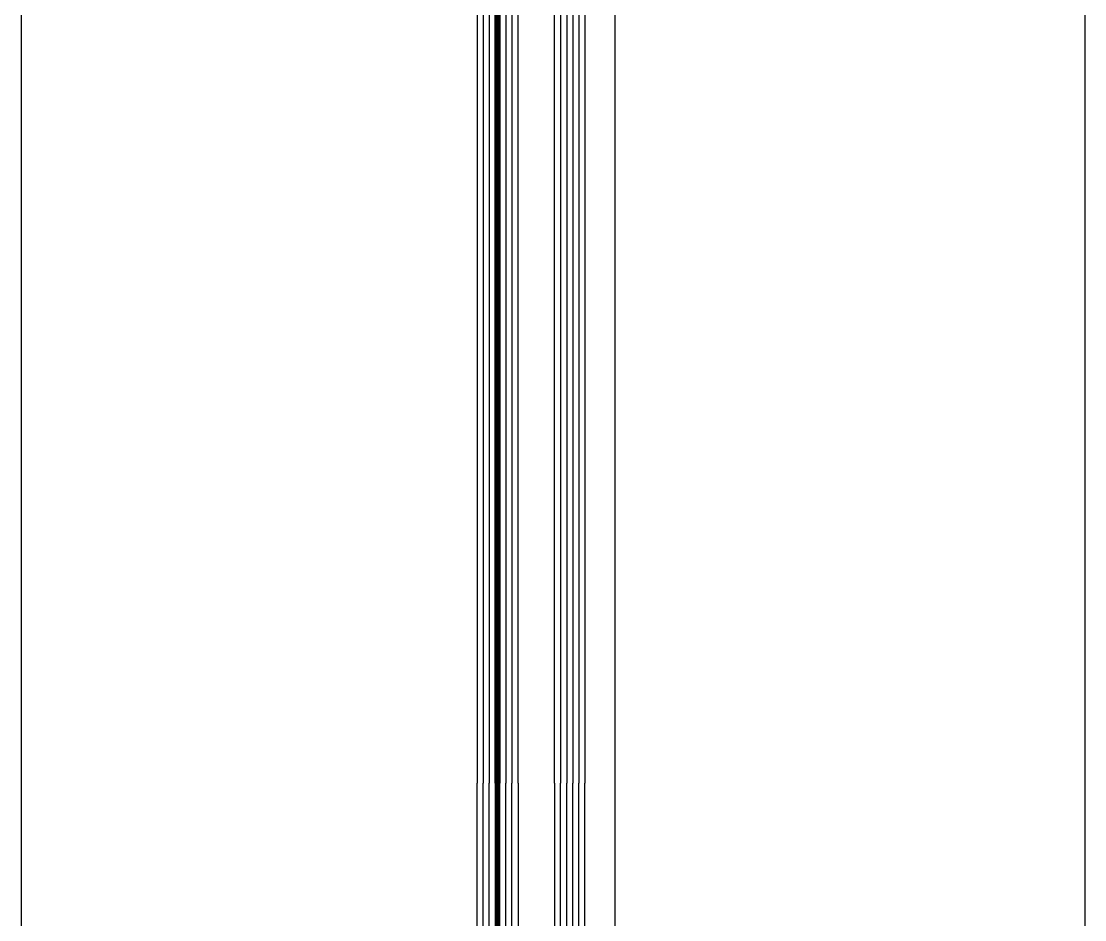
# Model space of a CAD drawing. Header units: millimetres. Extents: x 434053 to 1059003, y -2417481 to 936527.
# Drawn here: x 640919.6 to 641269.6, y -2238084.1 to -2237788.4 of the extents above; entities that cross this region are included whole.
import ezdxf

# ---------------------------------------------------------------- set-up
doc = ezdxf.new("R2010")
doc.units = ezdxf.units.MM
doc.header["$LTSCALE"] = 1000
doc.header["$MEASUREMENT"] = 0
doc.linetypes.add('HIDDEN', pattern=[9.524999999999999, 6.35, -3.175])
for name, color, linetype in [('EXTRUSION-V', 141, 'Continuous'), ('GLASS', 1, 'Continuous'), ('GLASS-V', 11, 'Continuous'), ('HZHZNEWPLOTLAYER#@$TT', 7, 'Continuous'), ('SILICONE', 8, 'Continuous'), ('SILICONE-V', 9, 'Continuous')]:
    doc.layers.add(name, color=color, linetype=linetype)

# ---------------------------------------------------------------- blocks, each defined once
blk = doc.blocks.new('*U422')
at = {"layer": 'GLASS'}
for points in [[(597.5757544162834, 23.49999998643148), (1.000000000014552, 23.5), (1.455191522836685e-11, 24.5), (2.182787284255028e-11, 32.5), (1.000000000021828, 33.5), (597.5757544162889, 33.49999998643875)], [(597.5757544162725, 11.49999998643875), (1.000000000003638, 11.5), (3.637978807091713e-12, 10.5), (-3.637978807091713e-12, 6.5), (0.999999999996362, 5.5), (597.5757544162616, 5.499999986431471)], [(597.5757544162725, 3.999999986438748), (1.000000000003638, 4), (3.637978807091713e-12, 3), (-3.637978807091713e-12, -1), (0.999999999996362, -2), (597.5757544162616, -2.000000013568528)]]:
    blk.add_lwpolyline(points, dxfattribs=at)
at = {"layer": 'GLASS-V'}
for p, q in [((2.182787284255028e-11, 31.5), (597.575754416287, 31.49999998643875)), ((1.818989403545856e-11, 29.50000000000728), (597.575754416287, 29.49999998643875)), ((1.818989403545856e-11, 27.5), (597.5757544162852, 27.49999998643875)), ((1.818989403545856e-11, 25.5), (597.5757544162834, 25.49999998643875)), ((3.637978807091713e-12, 9.5), (597.5757544162707, 9.499999986431472)), ((0, 7.5), (597.5757544162634, 7.499999986431471)), ((3.637978807091713e-12, 2), (597.5757544162707, 1.999999986431472)), ((0, 0), (597.5757544162634, -1.356852785245704e-08))]:
    blk.add_line(p, q, dxfattribs=at)
at = {"layer": 'GLASS-V', "linetype": 'HIDDEN', "const_width": 1.499999999999999}
blk.add_lwpolyline([(1, 4.75), (597.5757544162725, 4.750171035274657)], dxfattribs=at)
blk = doc.blocks.new('*U425')
at = {"layer": 'GLASS-V'}
h = blk.add_hatch(dxfattribs=at)
h.set_pattern_fill('HONEY', color=256, scale=10, angle=90.00000000005129, style=0)
h.set_pattern_definition([(90, (-8261.037964080388, 34583.19708774189), (1.082531749998322, 1.875000000000968), [1.25, -2.5]), (330.0000000000513, (-8261.037964080388, 34583.19708774189), (1.0825317570975, -1.874999995902255), [1.249999999999999, -2.499999999999999]), (30.00000000005117, (-8261.037964080388, 34583.19708774189), (2.165063507095822, 4.098712834856191e-09), [-2.5, 1.25])])
edge = h.paths.add_edge_path()
edge.add_arc((14.79910929997827, 12.25000000001327), 0.1999999999812534, 218.0000000213002, 270.000000021352, ccw=False)
edge.add_line((14.64150714931748, 12.12686770490109), (13.34239784976671, 13.78965178224462))
edge.add_arc((13.50000000039878, 13.91278407727521), 0.1999999999083822, 180.000000015861, 218.0000000079473, ccw=False)
edge.add_line((13.3000000004904, 13.91278407721984), (13.29999999999927, 17.49999999999272))
edge.add_line((13.29999999999927, 17.49999999999272), (13.30000000049768, 21.08721592276561))
edge.add_arc((13.5000000005751, 21.08721592276845), 0.2000000000774289, 142.0000000087279, 180.0000000008142, ccw=False)
edge.add_line((13.34239784977399, 21.21034821785724), (14.64150714932475, 22.87313229507708))
edge.add_arc((14.79910930010489, 22.75000000002311), 0.2000000000394618, 90.00000001283718, 142.0000000128887, ccw=False)
edge.add_line((14.79910930006008, 22.95000000006257), (19.5, 22.9500000000553))
edge.add_arc((19.49999999997081, 22.75000000001447), 0.2000000000408306, -8.31317947813659e-09, 89.99999999163788, ccw=False)
edge.add_line((19.70000000001164, 22.74999999998545), (19.70000000000437, 12.24999999998545))
edge.add_arc((19.50000000002174, 12.25000000001464), 0.199999999982623, 269.99999999168676, 359.99999999163794, ccw=False)
edge.add_line((19.49999999999272, 12.05000000003201), (14.79910930005281, 12.05000000003201))
at = {"layer": 'SILICONE'}
h = blk.add_hatch(dxfattribs=at)
h.set_pattern_fill('DOTS', color=256, scale=3, angle=180.0000000000513, style=0)
h.set_pattern_definition([(180.0000000000513, (-2314.462927372681, 32414.28559859428), (-0.09374999999983223, -0.1875000000000839), [0, -0.1875])])
edge = h.paths.add_edge_path()
edge.add_arc((-1.941122037311656, 22.29360796127968), 14.98974681236925, -4.61622269054061, 4.616222691750124, ccw=False)
edge.add_arc((13.47346561249102, 21.09635244526662), 0.4735537580721675, 140.894493704969, 181.1055062821419, ccw=False)
edge.add_line((13.10599462369282, 21.39504666043649), (14.40510392324359, 23.05783073766361))
edge.add_arc((14.79910930004684, 22.74999999998005), 0.5000000000126767, 89.99999999806562, 141.9999999981204, ccw=False)
edge.add_line((14.79910930006372, 23.24999999999272), (14.79910930006372, 23.49999999999272))
edge.add_line((14.79910930006372, 23.49999999999272), (13.0000000004693, 23.49999999999272))
h = blk.add_hatch(dxfattribs=at)
h.set_pattern_fill('DOTS', color=256, scale=3, angle=270.0000000000513, style=0)
h.set_pattern_definition([(270, (-2314.462927372681, 32414.28559859428), (0.1875000000000839, -0.09374999999983223), [0, -0.1875])])
edge = h.paths.add_edge_path()
edge.add_arc((-1.941122037320786, 12.70639203884472), 14.98974681236928, 355.3837773081634, 364.6162226904543)
edge.add_arc((13.47346561248374, 13.90364755483525), 0.4735537580721675, 178.8944937178581, 219.105506295031)
edge.add_line((13.10599462368555, 13.60495333966537), (14.40510392323631, 11.94216926231456))
edge.add_arc((14.79910930003028, 12.24999999999803), 0.50000000000531, 218.0000000025261, 270.0000000025807)
edge.add_line((14.79910930005281, 11.74999999999272), (14.79910930005281, 11.49999999999272))
edge.add_line((14.79910930005281, 11.49999999999272), (13.00000000045839, 11.50000000010914))
at = {"layer": 'SILICONE-V'}
h = blk.add_hatch(dxfattribs=at)
h.set_pattern_fill('ANSI37', color=256, scale=20, angle=135.0000000000513, style=0)
h.set_pattern_definition([(180.0000000000513, (-8259.037964080173, 34605.19708774189), (2.236993838300213e-12, -2.5), []), (270, (-8259.037964080173, 34605.19708774189), (2.5, 2.236993838300213e-12), [])])
edge = h.paths.add_edge_path()
edge.add_line((-1.178588718175888e-06, 24.49999986984767), (-1.091393642127514e-11, 10.5))
edge.add_line((-1.091393642127514e-11, 10.5), (0.9999999997562554, 11.5))
edge.add_line((0.9999999997562554, 11.5), (13.00000000045839, 11.50000000115688))
edge.add_arc((-2.77388727136618, 12.7321067786348), 15.82193435630852, 355.533664682018, 364.4663353396363)
edge.add_line((12.99999999999272, 13.96421356207429), (13, 21.03578643802757))
edge.add_arc((-1.768796351073247, 22.2678932218228), 14.82010232036705, 355.2310656027148, 364.7689343754618)
edge.add_line((13.0000000004693, 23.49999999999272), (0.9999999997671694, 23.5))
edge.add_line((0.9999999997671694, 23.5), (-1.178588718175888e-06, 24.49999986984767))
at = {"layer": 'GLASS'}
for points in [[(453.9241203619627, 23.49999998969322), (1.000000000014552, 23.5), (1.455191522836685e-11, 24.5), (2.182787284255028e-11, 32.5), (1.000000000021828, 33.5), (453.9241203619682, 33.4999999897005)], [(453.9241203619518, 11.4999999897005), (1.000000000003638, 11.5), (3.637978807091713e-12, 10.5), (-3.637978807091713e-12, 6.5), (0.999999999996362, 5.5), (453.9241203619409, 5.49999998969322)], [(453.9241203619518, 3.999999989700496), (1.000000000003638, 4), (3.637978807091713e-12, 3), (-3.637978807091713e-12, -1), (0.999999999996362, -2), (453.9241203619409, -2.00000001030678)]]:
    blk.add_lwpolyline(points, dxfattribs=at)
at = {"layer": 'GLASS-V'}
for p, q in [((2.182787284255028e-11, 31.5), (453.9241203619663, 31.4999999897005)), ((1.818989403545856e-11, 29.50000000000728), (453.9241203619663, 29.4999999897005)), ((1.818989403545856e-11, 27.5), (453.9241203619645, 27.4999999897005)), ((1.818989403545856e-11, 25.5), (453.9241203619627, 25.4999999897005)), ((20, 20.66642135647999, -1.7978881e-09), (19.70000000001164, 20.6664213565964, -1.7978881e-09)), ((19.99999999976717, 20.08357864349091, -1.7978881e-09), (19.70000000001164, 20.08357864349091, -1.7978881e-09)), ((19.99999999975989, 14.9164213565964, -1.7978881e-09), (19.70000000000437, 14.9164213565964, -1.7978881e-09)), ((19.99999999999272, 14.33357864349091, -1.7978881e-09), (19.70000000000437, 14.33357864349091, -1.7978881e-09)), ((3.637978807091713e-12, 9.5), (453.92412036195, 9.49999998969322)), ((0, 7.5), (453.9241203619427, 7.49999998969322)), ((3.637978807091713e-12, 2), (453.92412036195, 1.999999989693219)), ((0, 0), (453.9241203619427, -1.030678039481291e-08))]:
    blk.add_line(p, q, dxfattribs=at)
for points in [[(12.99999999999636, 17.49999999999272), (13.00000000049477, 21.08721592288202, -0.1673426090458938), (13.10599462369282, 21.39504666043649), (14.40510392324359, 23.05783073766361, -0.2308681911258128), (14.79910930006372, 23.24999999999272), (19.50000000000364, 23.24999999998545, -0.4142135623728181), (20, 22.74999999998545), (19.99999999999636, 17.49999999998545), (19.99999999999272, 12.24999999998545, -0.4142135623728182), (19.49999999999272, 11.74999999998545), (14.79910930005281, 11.74999999999272, -0.2308681911258127), (14.40510392323631, 11.94216926231456), (13.10599462368555, 13.60495333966537, -0.1673426090458939), (13.00000000048749, 13.91278407721984)], [(14.79910930005281, 12.05000000003201, -0.2308681911258009), (14.64150714931748, 12.12686770490109), (13.34239784976671, 13.78965178224462, -0.1673426090459228), (13.3000000004904, 13.91278407721984), (13.29999999999927, 17.49999999999272), (13.30000000049768, 21.08721592276561, -0.1673426090459228), (13.34239784977399, 21.21034821785724), (14.64150714932475, 22.87313229507708, -0.2308681911258008), (14.79910930006008, 22.95000000006257), (19.5, 22.9500000000553, -0.4142135623728455), (19.70000000001164, 22.74999999998545), (19.70000000000437, 12.24999999998545, -0.4142135623728457), (19.49999999999272, 12.05000000003201)]]:
    blk.add_lwpolyline(points, format="xyb", close=True, dxfattribs=at)
at = {"layer": 'GLASS-V', "linetype": 'HIDDEN', "const_width": 1.499999999999999}
blk.add_lwpolyline([(1, 4.75), (453.9241203619518, 4.750171038536405)], dxfattribs=at)
at = {"layer": 'SILICONE'}
for points in [[(-1.178588718175888e-06, 24.49999986984767), (-1.091393642127514e-11, 10.5), (0.9999999997562554, 11.5), (13.00000000045839, 11.50000000115688, 0.0389958772070897), (12.99999999999272, 13.96421356207429), (13, 21.03578643802757, 0.0416408462732699), (13.0000000004693, 23.49999999999272), (0.9999999997671694, 23.5)], [(13.0000000004693, 23.49999999999272, -0.0403059478358171), (13.00000000049477, 21.08721592288202, -0.1772764773543967), (13.10599462369282, 21.39504666043649), (14.40510392324359, 23.05783073766361, -0.2308681911258145), (14.79910930006372, 23.24999999999272), (14.79910930006372, 23.49999999999272)], [(13.00000000045839, 11.50000000010914, 0.040305947835817), (13.00000000048749, 13.91278407721984, 0.1772764773543967), (13.10599462368555, 13.60495333966537), (14.40510392323631, 11.94216926231456, 0.2308681911258146), (14.79910930005281, 11.74999999999272), (14.79910930005281, 11.49999999999272)]]:
    blk.add_lwpolyline(points, format="xyb", close=True, dxfattribs=at)
blk = doc.blocks.new('20221206.181723')
at = {"layer": 'EXTRUSION-V'}
for p, q in [((195.4999691626581, 2825.571670520454, -6.746124249023136e-08), (195.4999691626581, 5500.000000000011, -6.746124249023128e-08)), ((349.9999649489473, 5500.000000000011, -6.746124249023136e-08), (349.9998920718208, 2825.571670520454, -6.746124249023136e-08))]:
    blk.add_line(p, q, dxfattribs=at)
at = {"layer": 'EXTRUSION-V', "elevation": -6.746124249023129e-08}
blk.add_lwpolyline([(0, 5500.000000000011), (0, 2770.571656254077), (139.9999947847682, 2770.571656254062)], dxfattribs=at)
at = {"color": 0, "linetype": 'ByBlock', "rotation": 270}
blk.add_blockref('*U425', (151.9999999965075, 3841.571523052377, -2.723429666302382e-08), dxfattribs=at)
at = {"color": 0, "linetype": 'ByBlock', "xscale": -1, "rotation": 270}
blk.add_blockref('*U422', (151.9999999985157, 2790.071648274316, -6.746124249023136e-08), dxfattribs=at)
blk = doc.blocks.new('A$C6AE5520D')
blk.add_blockref('20221206.181723', (15027.23600024133, 14954.56504258235))

msp = doc.modelspace()

# ---------------------------------------------------------------- block references
at = {"layer": 'HZHZNEWPLOTLAYER#@$TT'}
msp.add_blockref('A$C6AE5520D', (625892.3158360333, -2256381.346538838), dxfattribs=at)

doc.saveas('drawing.dxf')
